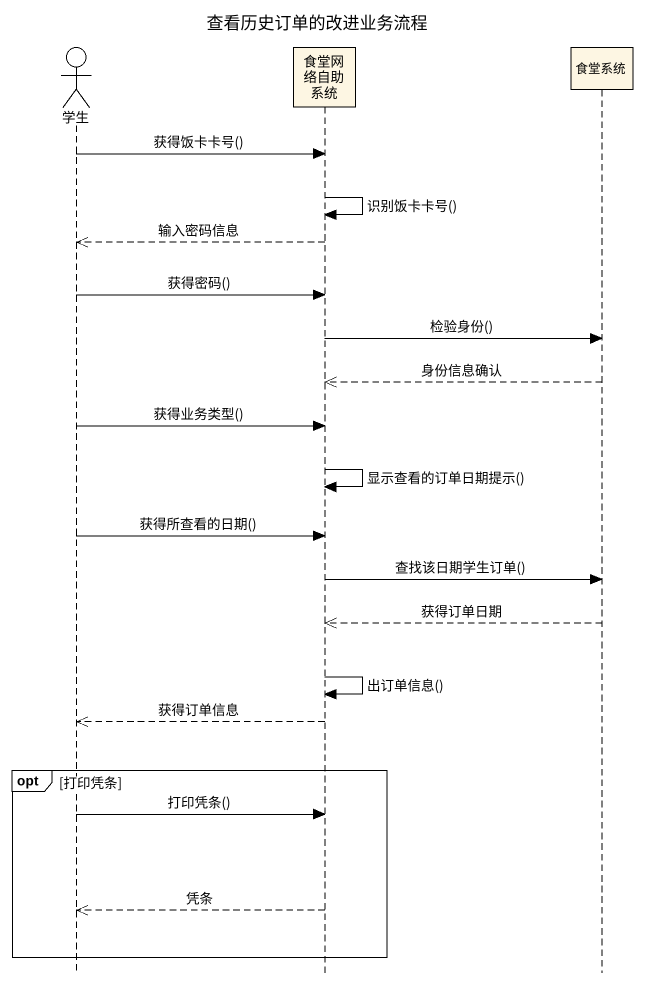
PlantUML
@startuml
title 查看历史订单的改进业务流程
hide footbox
actor 学生
participant 食堂网络自助系统
participant 食堂系统

学生 -> 食堂网络自助系统 : 获得饭卡卡号()
食堂网络自助系统 -> 食堂网络自助系统 : 识别饭卡卡号()
食堂网络自助系统 -->> 学生 : 输入密码信息
学生 -> 食堂网络自助系统 : 获得密码()
食堂网络自助系统 -> 食堂系统 : 检验身份()
食堂系统 -->> 食堂网络自助系统 : 身份信息确认
学生 -> 食堂网络自助系统 : 获得业务类型()
食堂网络自助系统 -> 食堂网络自助系统 : 显示查看的订单日期提示()
学生 -> 食堂网络自助系统 : 获得所查看的日期()
食堂网络自助系统 -> 食堂系统 : 查找该日期学生订单()
食堂系统 -->> 食堂网络自助系统 : 获得订单日期
食堂网络自助系统 -> 食堂网络自助系统 : 出订单信息()
食堂网络自助系统 -->> 学生 : 获得订单信息
opt 打印凭条
  学生 -> 食堂网络自助系统 : 打印凭条()
  食堂网络自助系统 -->> 学生 : 凭条
end
@enduml
